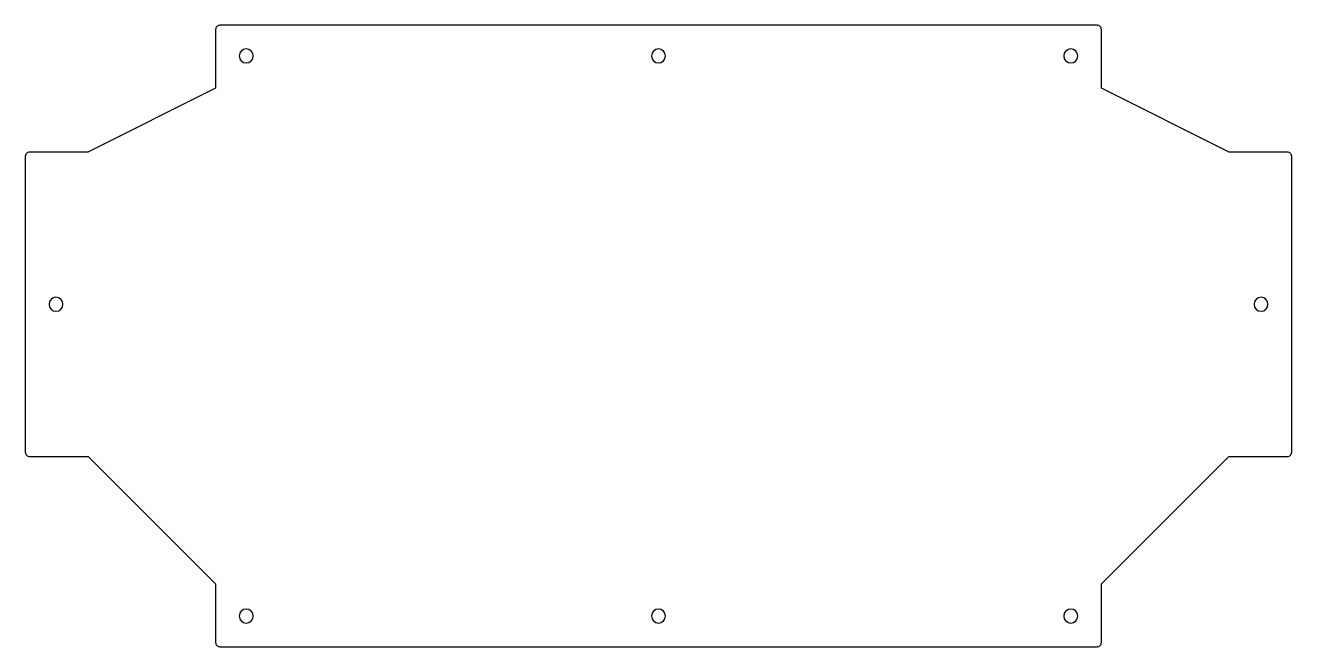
# Model space of a CAD drawing. Header units: millimetres. Extents: x 0 to 600, y -294 to 0.
import ezdxf

# ---------------------------------------------------------------- set-up
doc = ezdxf.new("R2010")
doc.units = ezdxf.units.MM
doc.layers.get('0').update_dxf_attribs({"linetype": 'CONTINUOUS'})

msp = doc.modelspace()

# ---------------------------------------------------------------- linework, layer by layer
msp.add_lwpolyline([(509.5, -2.5, 0.414214), (507.5, -0.5), (92.5, -0.5, 0.414214), (90.5, -2.5), (90.5, -30.31), (30.12, -60.5), (2.5, -60.5, 0.414214), (0.5, -62.5), (0.5, -202.5, 0.414214), (2.5, -204.5), (30.21, -204.5), (90.5, -264.79), (90.5, -292.5, 0.414214), (92.5, -294.5), (507.5, -294.5, 0.414214), (509.5, -292.5), (509.5, -264.79), (569.79, -204.5), (597.5, -204.5, 0.414214), (599.5, -202.5), (599.5, -62.5, 0.414214), (597.5, -60.5), (569.88, -60.5), (509.5, -30.31)], format="xyb", close=True)
at = {"extrusion": (0, 0, -1)}
for centre in [(-105, -15), (-300, -15), (-495, -15), (-15, -132.5), (-585, -132.5), (-105, -280), (-300, -280), (-495, -280)]:
    msp.add_circle(centre, 3.3, dxfattribs=at)

doc.saveas('drawing.dxf')
